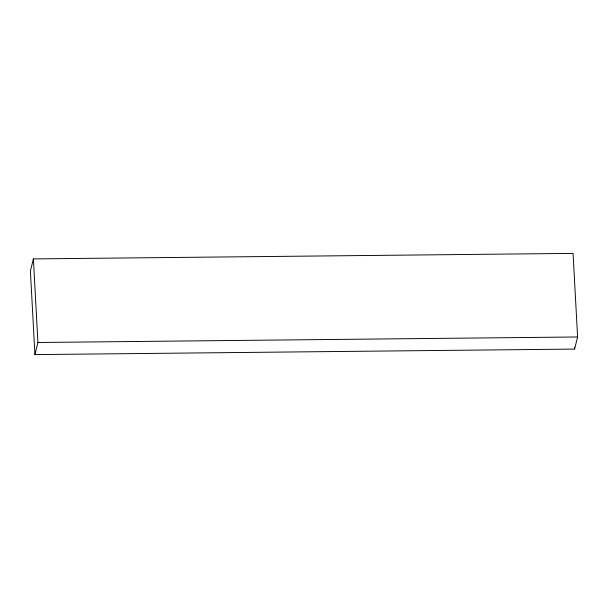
<?xml version="1.0" encoding="UTF-8"?>
<svg xmlns="http://www.w3.org/2000/svg" width="608" height="608" viewBox="0 0 608 608"><rect width="100%" height="100%" fill="white"/><g stroke="black" fill="none" stroke-linecap="round" stroke-linejoin="round"><path stroke-width="0.91" d="M33.387 258.917L30.4 271.031L34.93 354.608L574.613 349.083L577.6 336.969L573.07 253.392L33.387 258.917L37.916 342.494L34.93 354.608M37.916 342.494L577.6 336.969M574.507 347.206L574.613 349.083"/></g></svg>
